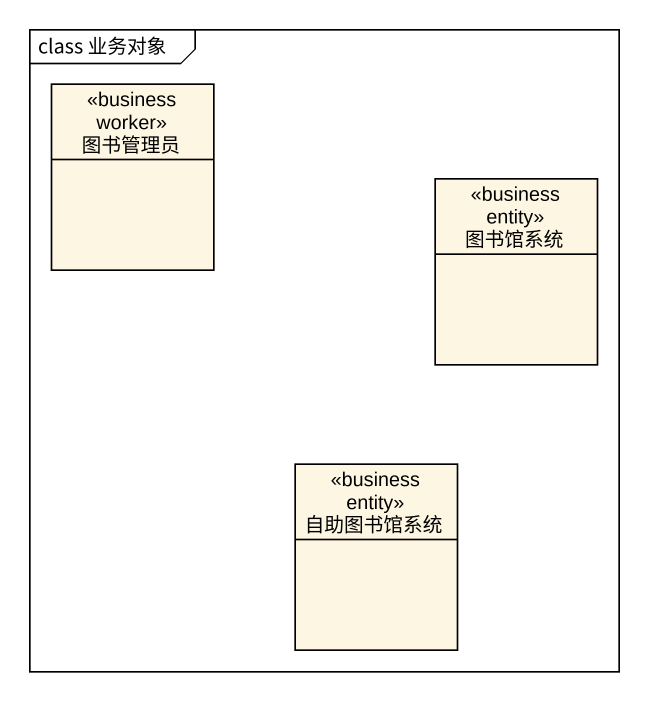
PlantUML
@startuml
mainframe class 业务对象
hide circle
hide empty members
class 图书管理员 <<business worker>>
class 图书馆系统 <<business entity>>
class 自助图书馆系统 <<business entity>>
@enduml
